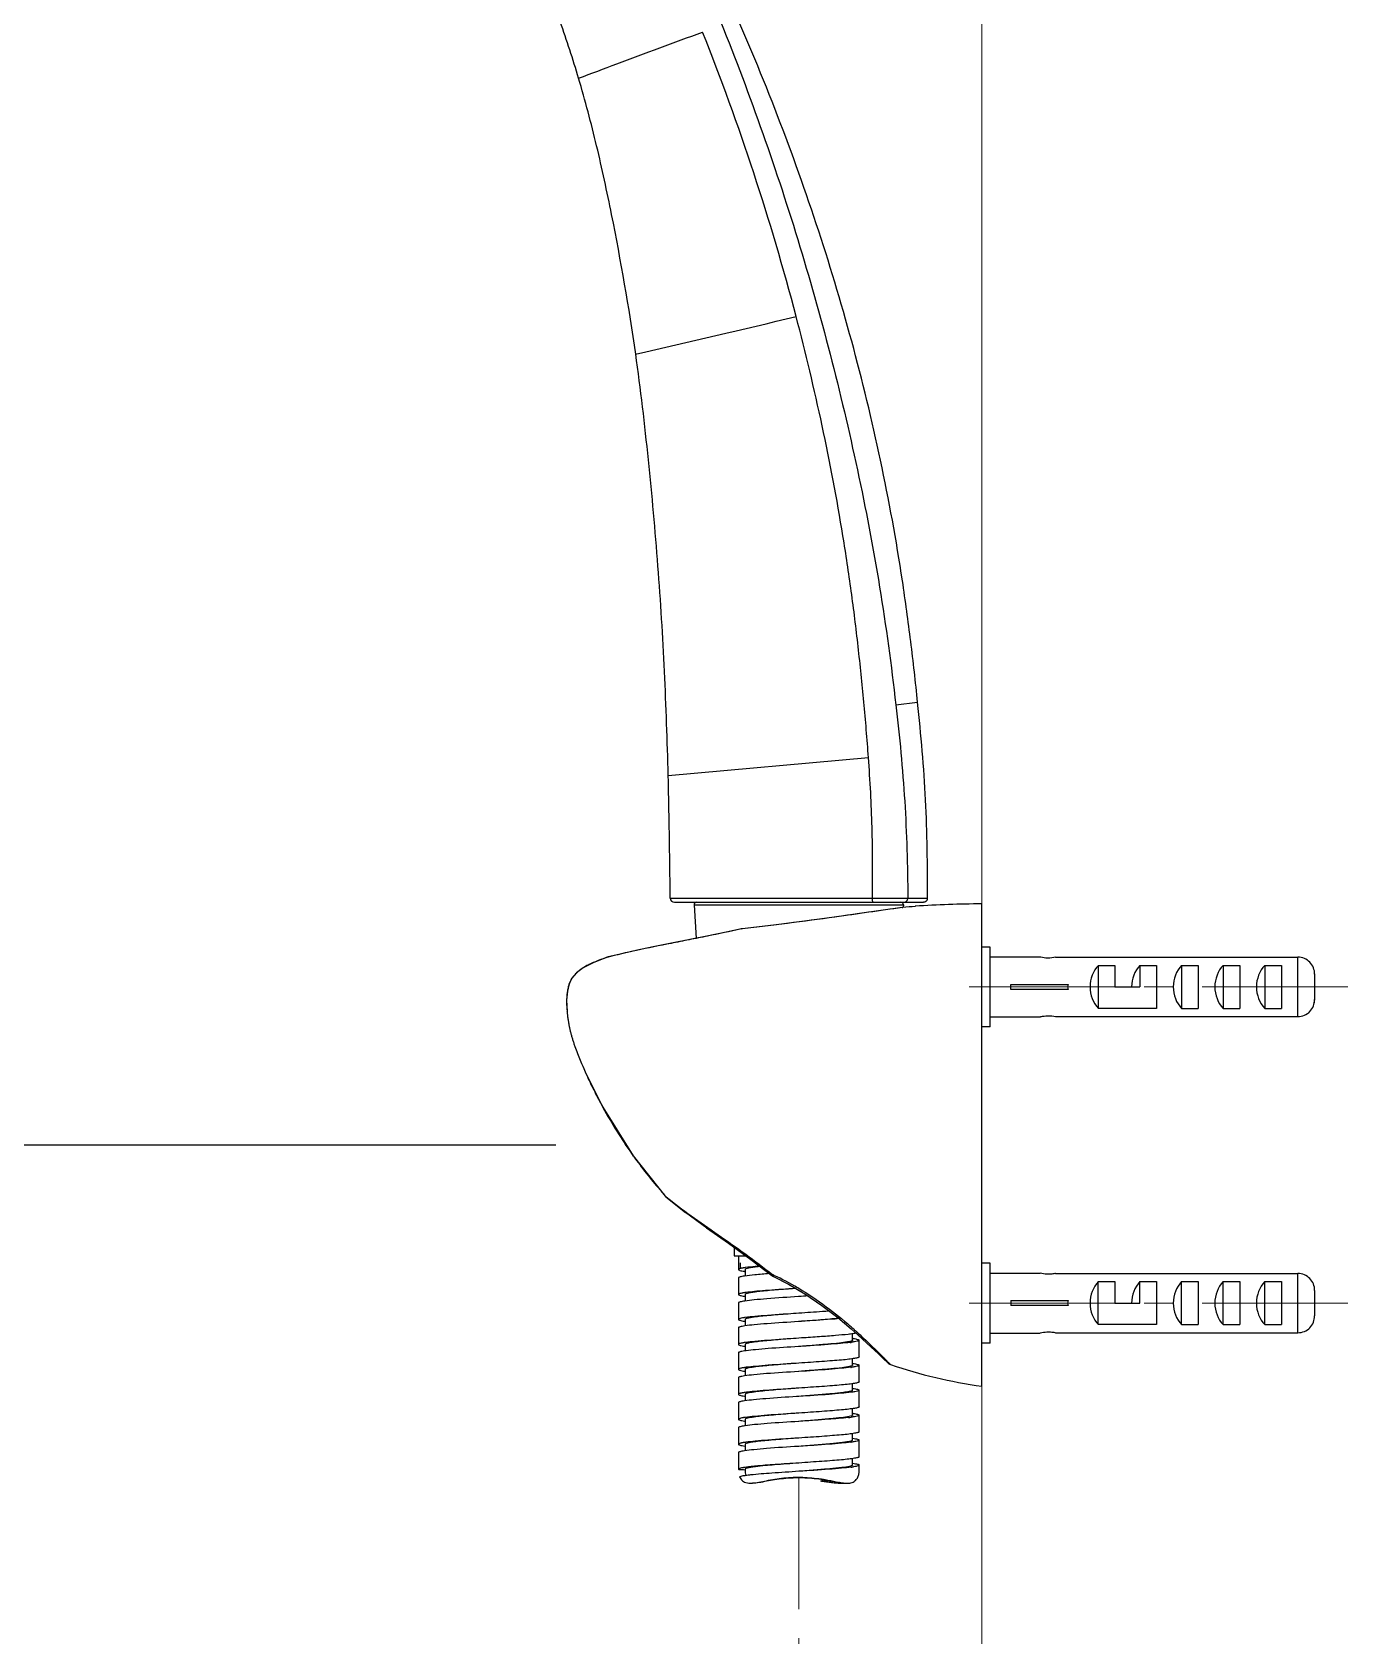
# Model space of a CAD drawing. Extents: x 0 to 1693, y 0 to 1240.
# Drawn here: x 1163.4 to 1321.5, y 401.7 to 594.5 of the extents above; entities that cross this region are included whole.
import ezdxf

# ---------------------------------------------------------------- set-up
doc = ezdxf.new("R2010")
doc.units = 0
doc.header["$LTSCALE"] = 14
doc.header["$MEASUREMENT"] = 0
doc.linetypes.add('CENTER', pattern=[2, 1.25, -0.25, 0.25, -0.25])
doc.layers.get('0').update_dxf_attribs({"linetype": 'CONTINUOUS'})
doc.layers.add('DEF_LAYER_ASSEM_MEMBER', color=7, linetype='CONTINUOUS')
doc.layers.add('MEMBER', color=7, linetype='CONTINUOUS')
doc.layers.add('치수선', color=7, linetype='CONTINUOUS', lineweight=20)

msp = doc.modelspace()

# ---------------------------------------------------------------- linework, layer by layer
at = {"color": 1, "linetype": 'CENTER', "lineweight": 5}
for p, q in [((1321.53, 479.74), (1273.53, 479.74)), ((1321.53, 441.74), (1273.53, 441.74)), ((1255.53, 264.95), (1255.53, 420.73))]:
    msp.add_line(p, q, dxfattribs=at)
at = {"color": 5, "ltscale": 0.5}
msp.add_line((1226.35, 460.74), (1005.46, 460.74), dxfattribs=at)
at = {"layer": 'DEF_LAYER_ASSEM_MEMBER', "color": 9, "linetype": 'Continuous'}
for p, q in [((1267.19, 513.65), (1269.82, 513.95)), ((1239.84, 505.14), (1263.91, 507.31)), ((1240.09, 490.42), (1264.39, 490.43)), ((1264.39, 490.43), (1268.65, 490.43)), ((1268.65, 490.43), (1271.02, 490.42)), ((1242.95, 489.6), (1268.11, 489.6)), ((1268.05, 489.3), (1267.98, 489.29)), ((1248.68, 486.72), (1248.63, 486.71)), ((1248.68, 486.72), (1248.63, 486.71)), ((1248.68, 486.72), (1248.73, 486.73)), ((1248.73, 486.72), (1248.68, 486.72)), ((1232.41, 483.27), (1232.48, 483.3)), ((1232.48, 483.29), (1232.41, 483.27)), ((1232.41, 483.27), (1232.41, 483.28)), ((1231.93, 465.36), (1232, 465.25)), ((1239.51, 454.61), (1239.48, 454.59)), ((1252.39, 445.17), (1252.47, 445.12)), ((1255.4, 443.59), (1255.45, 443.57)), ((1262.22, 438.52), (1262.23, 438.51)), ((1262.45, 438.32), (1262.49, 438.28)), ((1266.17, 434.74), (1266.27, 434.65)), ((1266.27, 434.65), (1266.56, 434.36))]:
    msp.add_line(p, q, dxfattribs=at)
at = {"layer": 'DEF_LAYER_ASSEM_MEMBER', "color": 7, "linetype": 'Continuous'}
for p, q in [((1240.59, 489.92), (1270.52, 489.92)), ((1277.53, 431.74), (1277.53, 489.74)), ((1242.95, 489.6), (1243.2, 485.58)), ((1267.96, 489.29), (1262.82, 488.56)), ((1267.96, 489.29), (1268.05, 489.3)), ((1268.11, 489.6), (1268.09, 489.3)), ((1269.53, 489.46), (1269.53, 489.39)), ((1235.97, 484.12), (1234.05, 483.68)), ((1238.05, 484.55), (1235.96, 484.11)), ((1240.23, 484.99), (1238.03, 484.55)), ((1242.46, 485.43), (1240.22, 484.99)), ((1232.41, 483.28), (1230.79, 482.65)), ((1234.06, 483.69), (1232.48, 483.3)), ((1232.48, 483.3), (1232.49, 483.3)), ((1227.62, 478.16), (1227.68, 476.77)), ((1227.68, 476.81), (1227.69, 476.7)), ((1227.77, 476.01), (1227.79, 475.9)), ((1227.79, 475.9), (1227.8, 475.77)), ((1227.79, 475.88), (1227.8, 475.79)), ((1227.8, 475.77), (1227.81, 475.74)), ((1228.69, 472.38), (1228.77, 472.17)), ((1228.77, 472.17), (1228.85, 471.97)), ((1228.85, 471.97), (1228.93, 471.76)), ((1228.93, 471.76), (1229.01, 471.55)), ((1229.01, 471.55), (1229.09, 471.34)), ((1229.09, 471.34), (1229.18, 471.14)), ((1229.18, 471.14), (1229.26, 470.93)), ((1229.26, 470.93), (1229.35, 470.73)), ((1229.35, 470.73), (1229.43, 470.53)), ((1229.43, 470.53), (1229.56, 470.23)), ((1229.56, 470.23), (1229.69, 469.93)), ((1229.69, 469.93), (1229.86, 469.54)), ((1229.86, 469.54), (1230.13, 468.94)), ((1230.36, 468.48), (1231.99, 465.26)), ((1231.99, 465.26), (1235.63, 459.42)), ((1239.57, 454.5), (1241.91, 452.64)), ((1239.57, 454.5), (1239.58, 454.5)), ((1241.9, 452.65), (1244.47, 450.79)), ((1244.46, 450.79), (1247.09, 448.93)), ((1247.78, 448.43), (1247.78, 447.42)), ((1247.78, 447.42), (1249.15, 447.42)), ((1248.28, 447.42), (1248.28, 445.77)), ((1248.48, 446.57), (1248.48, 445.97)), ((1249.08, 445.77), (1249.08, 444.99)), ((1248.28, 444.77), (1248.28, 442.77)), ((1252.3, 445.05), (1252.3, 445.05)), ((1252.49, 444.93), (1254.31, 444.01)), ((1248.28, 441.77), (1248.28, 439.77)), ((1249.08, 442.77), (1249.08, 442)), ((1255.53, 442.52), (1255.51, 442.52)), ((1255.55, 442.52), (1255.53, 442.52)), ((1249.08, 439.77), (1249.08, 439)), ((1255.53, 439.52), (1255.51, 439.52)), ((1255.55, 440.52), (1255.53, 440.52)), ((1255.87, 439.55), (1255.53, 439.52)), ((1260.24, 439.99), (1261.83, 438.64)), ((1248.28, 438.77), (1248.28, 436.77)), ((1249.05, 439), (1249.04, 438.99)), ((1261.98, 437.27), (1261.98, 438.05)), ((1248.28, 435.77), (1248.28, 433.77)), ((1249.05, 437), (1249.04, 436.99)), ((1249.04, 436.55), (1249.05, 436.55)), ((1249.05, 436.55), (1249.08, 436.55)), ((1249.08, 436.77), (1249.08, 436)), ((1255.53, 436.52), (1255.51, 436.52)), ((1255.87, 437.55), (1255.53, 437.52)), ((1255.55, 436.52), (1255.53, 436.52)), ((1262.78, 435.27), (1262.78, 437.27)), ((1264.25, 436.45), (1265.1, 435.64)), ((1249.08, 433.77), (1249.08, 432.99)), ((1255.55, 434.52), (1255.53, 434.52)), ((1261.98, 434.27), (1261.98, 435.05)), ((1262.78, 432.27), (1262.78, 434.27)), ((1265.1, 435.64), (1265.71, 435.05)), ((1265.71, 435.05), (1266.18, 434.59)), ((1248.28, 432.77), (1248.28, 430.77)), ((1255.53, 433.52), (1255.51, 433.52)), ((1255.55, 433.52), (1255.53, 433.52)), ((1261.98, 431.27), (1261.98, 432.05)), ((1249.08, 430.77), (1249.08, 429.99)), ((1255.53, 430.52), (1255.27, 430.51)), ((1255.55, 431.52), (1255.53, 431.52)), ((1255.55, 430.52), (1255.53, 430.52)), ((1261.99, 431.5), (1262.01, 431.5)), ((1262.01, 431.5), (1262.03, 431.49)), ((1262.78, 429.27), (1262.78, 431.27)), ((1248.28, 429.77), (1248.28, 427.77)), ((1255.55, 428.52), (1255.53, 428.52)), ((1261.98, 428.27), (1261.98, 429.05)), ((1262.78, 426.27), (1262.78, 428.27)), ((1248.28, 426.77), (1248.28, 424.77)), ((1249.08, 427.77), (1249.08, 427)), ((1255.53, 427.52), (1255.51, 427.52)), ((1255.9, 427.55), (1255.53, 427.52)), ((1261.98, 425.27), (1261.98, 426.05)), ((1249.08, 424.77), (1249.08, 423.99)), ((1255.53, 424.52), (1255.51, 424.52)), ((1255.55, 425.52), (1255.53, 425.52)), ((1255.55, 424.52), (1255.53, 424.52)), ((1262.78, 423.27), (1262.78, 425.27)), ((1248.28, 423.77), (1248.28, 421.77)), ((1255.55, 422.52), (1255.53, 422.52)), ((1261.97, 422.5), (1262, 422.5)), ((1261.98, 422.27), (1261.98, 423.05)), ((1262.78, 421.46), (1262.78, 422.27)), ((1248.28, 421.77), (1248.31, 421.73)), ((1249.08, 421.77), (1249.08, 421.46)), ((1260.25, 420.1), (1260.46, 420.11)), ((1260.32, 420.11), (1260.25, 420.1)), ((1260.32, 420.09), (1261.35, 420.09)), ((1260.46, 420.11), (1260.67, 420.11))]:
    msp.add_line(p, q, dxfattribs=at)
for points in [[(1262.82, 488.56), (1260.94, 488.29), (1258.92, 488.01), (1256.81, 487.72), (1254.67, 487.44), (1252.55, 487.18), (1250.51, 486.93), (1248.73, 486.73)], [(1248.63, 486.71), (1246.79, 486.32), (1244.67, 485.87), (1242.45, 485.43)], [(1232.41, 483.28), (1230.8, 482.65), (1229.63, 482.04), (1228.82, 481.42), (1228.26, 480.78), (1227.93, 480.1), (1227.72, 479.24), (1227.62, 478.16)], [(1227.69, 476.7), (1227.7, 476.58), (1227.71, 476.49), (1227.72, 476.42)], [(1227.72, 476.42), (1227.73, 476.34), (1227.74, 476.24), (1227.75, 476.14), (1227.77, 476.01)], [(1227.8, 475.79), (1227.81, 475.72), (1227.82, 475.65), (1227.84, 475.57), (1227.85, 475.49), (1227.86, 475.41), (1227.88, 475.32), (1227.89, 475.24), (1227.91, 475.15), (1227.93, 475.06), (1227.95, 474.97), (1227.96, 474.88), (1227.98, 474.79), (1228.01, 474.69), (1228.03, 474.6), (1228.05, 474.5), (1228.07, 474.41), (1228.1, 474.31), (1228.12, 474.22), (1228.15, 474.12), (1228.17, 474.02), (1228.2, 473.92), (1228.23, 473.82), (1228.26, 473.72), (1228.29, 473.62), (1228.32, 473.52), (1228.35, 473.42), (1228.38, 473.31), (1228.41, 473.21), (1228.45, 473.11), (1228.48, 473.01), (1228.51, 472.9), (1228.55, 472.8), (1228.58, 472.7), (1228.62, 472.59), (1228.69, 472.38)], [(1230.13, 468.95), (1231.97, 465.29), (1235.62, 459.43), (1239.49, 454.58)], [(1247.09, 448.93), (1249.75, 447), (1252.3, 445.05)], [(1254.31, 444.01), (1256.27, 442.86), (1258.32, 441.47), (1260.24, 439.99)], [(1261.83, 438.64), (1263.16, 437.46), (1264.25, 436.45)], [(1262.41, 438.13), (1263.16, 437.46), (1264.25, 436.45)]]:
    msp.add_lwpolyline(points, dxfattribs=at)
at = {"layer": 'DEF_LAYER_ASSEM_MEMBER', "color": 9, "linetype": 'Continuous'}
for centre, radius, start, end in [((717.42, 2821.85), 2324.6, 282.88834, 283.3766), ((1239.47, 478.04), 11.86, 185.9265, 186.1389), ((1285.67, 494.85), 61.3, 208.8775, 215.0035), ((1281.32, 491.85), 56.01, 215.0425, 215.7055), ((1277.39, 489.03), 51.19, 221.4721, 222.2674), ((1239.81, 454.69), 0.307, 195.7528, 197.0773), ((1257.3, 475.39), 27.36, 229.444, 229.6858), ((1236.75, 411.06), 37.51, 65.0707, 65.2265), ((1237.43, 412.5), 35.91, 59.9769, 65.0939), ((1238.53, 414.48), 33.65, 59.6531, 59.8206), ((1220.23, 391.6), 62.97, 48.5286, 48.7846), ((1219.22, 390.45), 64.5, 48.397, 48.5291), ((1218.24, 389.35), 65.97, 48.1889, 48.3967), ((1217.09, 388.07), 67.69, 48.0501, 48.1735), ((1216.25, 387.13), 68.95, 47.9299, 48.0501), ((1214.97, 385.71), 70.86, 47.699, 47.8842), ((1156.76, 325.98), 154.27, 44.8315, 45.0608)]:
    msp.add_arc(centre, radius, start, end, dxfattribs=at)
at = {"layer": 'DEF_LAYER_ASSEM_MEMBER', "color": 7, "linetype": 'Continuous'}
for centre, radius, start, end in [((1240.59, 490.42), 0.5, 180.7172, 269.999), ((1243.25, 489.62), 0.3, 89.9999, 183.5), ((1267.81, 489.62), 0.3, 356.5, 90.0001), ((1280.53, 291.78), 197.98, 90.8684, 93.1852), ((1270.52, 490.42), 0.5, 304.2671, 0.2061), ((1280.31, 294.59), 195.1, 93.1676, 93.6036), ((1248.84, 485.73), 1, 99.2897, 102.2867), ((1248.84, 485.74), 0.998, 96.3232, 99.2898), ((1232.73, 482.33), 0.999, 104.4054, 109.1084), ((1240.23, 455.25), 0.998, 221.6887, 222.1548), ((1240.23, 455.26), 1, 222.1589, 229.0488), ((1250.18, 438.12), 7.96, 99.0626, 99.6666), ((1250.48, 436.27), 9.83, 98.4568, 99.0618), ((1250.59, 456.01), 10.57, 261.2832, 261.5993), ((1250.72, 434.62), 11.49, 98.2124, 98.4657), ((1250.72, 456.92), 11.49, 261.5966, 261.7138), ((1250.87, 433.63), 12.5, 98.0397, 98.2134), ((1252.92, 445.83), 0.999, 231.7841, 238.0189), ((1252.92, 445.84), 1.01, 238.0125, 244.7109), ((1250.15, 435.3), 7.78, 99.2328, 99.6405), ((1250.4, 433.74), 9.35, 98.5827, 99.2251), ((1250.72, 431.63), 11.49, 98.1202, 98.588), ((1250.63, 453.31), 10.87, 261.4187, 261.5835), ((1251.44, 426.47), 16.7, 97.0092, 98.0601), ((1250.19, 432.08), 7.99, 99.2597, 99.4219), ((1250.27, 431.6), 8.49, 99.0732, 99.2594), ((1250.47, 430.3), 9.8, 98.4665, 99.0633), ((1250.66, 450.51), 11.07, 261.4414, 261.6679), ((1250.75, 428.43), 11.69, 98.1338, 98.4736), ((1250.2, 429), 8.08, 99.0003, 99.6382), ((1250.5, 427.1), 10, 98.4134, 99.0013), ((1250.88, 423.56), 12.57, 97.6838, 98.5363), ((1250.81, 425.01), 12.12, 98.0629, 98.3475), ((1259.5, 454.6), 17.73, 277.1258, 277.4934), ((1260.43, 426.7), 10.91, 81.4347, 81.5892), ((1249.3, 430.8), 3.2, 101.603, 103.4608), ((1250.15, 426.33), 7.75, 99.1884, 99.7112), ((1250.42, 424.62), 9.47, 98.5481, 99.184), ((1250.78, 422.24), 11.88, 97.9684, 98.5493), ((1251.08, 420.09), 14.05, 97.7052, 97.9767), ((1259.76, 449.56), 15.68, 277.4633, 277.7055), ((1260.38, 423.4), 11.21, 81.5231, 81.6526), ((1266.88, 435.3), 1, 225.5674, 251.2045), ((1285.89, 491.17), 60.01, 251.2068, 261.9961), ((1250.68, 444.64), 11.21, 261.5231, 261.6526), ((1249.5, 426.88), 4.13, 101.3796, 101.7057), ((1250.14, 423.34), 7.74, 99.2399, 99.6662), ((1250.4, 421.76), 9.33, 98.5877, 99.2325), ((1250.73, 419.61), 11.5, 98.1059, 98.5925), ((1250.64, 441.35), 10.91, 261.4347, 261.5892), ((1251.38, 414.92), 16.24, 97.115, 98.0605), ((1250.08, 420.72), 7.35, 99.4484, 99.738), ((1250.21, 419.94), 8.14, 99.1344, 99.4479), ((1250.44, 418.48), 9.62, 98.5124, 99.1257), ((1250.73, 416.55), 11.57, 98.1481, 98.5193), ((1259.3, 447.08), 19.22, 276.5826, 277.5445), ((1260.43, 417.74), 10.87, 81.4053, 81.5978), ((1250.65, 438.41), 10.98, 261.4233, 261.6355), ((1250.72, 415.62), 11.5, 98.2108, 98.4661), ((1250.16, 417.26), 7.82, 99.1459, 99.698), ((1250.44, 415.5), 9.59, 98.5164, 99.1426), ((1250.81, 413), 12.12, 97.8905, 98.5155), ((1250.69, 435.7), 11.27, 261.5381, 261.6653), ((1259.71, 440.96), 16.07, 277.4505, 277.6047), ((1260.4, 414.5), 11.11, 81.4935, 81.6301), ((1260.37, 411.32), 11.3, 81.4878, 81.7339), ((1249.94, 415.54), 6.51, 99.5319, 100.4081), ((1250.18, 414.13), 7.94, 99.1946, 99.5487), ((1250.42, 412.63), 9.46, 98.5565, 99.1862), ((1250.72, 410.63), 11.48, 98.1495, 98.5629), ((1251.62, 403.05), 18.13, 96.8959, 97.7927), ((1252.62, 394.72), 26.52, 96.2286, 96.8807), ((1253, 400.78), 21.47, 97.1136, 97.4), ((1264.61, 314.63), 105.89, 93.3157, 93.492), ((1251.36, 366.47), 54.28, 82.2321, 82.799), ((1254.75, 396.85), 23.93, 80.9432, 81.6989), ((1248.58, 544.19), 124.24, 274.5713, 274.8332), ((1254.36, 394.41), 26.4, 80.4345, 80.9459), ((1253.41, 388.79), 32.1, 79.9517, 80.4255), ((1265.57, 447.83), 28.12, 258.664, 259.3162), ((1260, 435.84), 13.94, 277.5492, 278.1832), ((1260.49, 432.44), 10.5, 278.1774, 278.9691), ((1262.12, 431.67), 11.65, 260.907, 261.2485), ((1256.31, 458.93), 39.03, 275.9054, 276.2552), ((1261.35, 422.58), 2.49, 269.9953, 271.5865)]:
    msp.add_arc(centre, radius, start, end, dxfattribs=at)
for points, start_tangent, end_tangent in [([(1269.82, 513.95), (1268.99, 521.27), (1267.99, 528.56), (1265.35, 543.05), (1261.89, 557.36), (1257.64, 571.46), (1252.65, 585.31), (1246.94, 598.88), (1240.54, 612.14), (1233.43, 625.04)], (-0.100168, 0.99497), (-0.508324, 0.861166)), ([(1229.07, 588.96), (1226.86, 595.73), (1224.24, 602.34), (1222.71, 605.54), (1220.99, 608.65), (1219, 611.58), (1216.55, 614.14)], (-0.285224, 0.958461), (-0.769702, 0.638404)), ([(1235.93, 555.81), (1233.04, 572.57), (1231.24, 580.83), (1229.07, 588.96)], (-0.141331, 0.989962), (-0.285224, 0.958461)), ([(1239.84, 505.14), (1239.39, 517.65), (1239.05, 523.97), (1238.61, 530.33), (1238.08, 536.71), (1237.46, 543.09), (1235.93, 555.81)], (-0.025713, 0.999669), (-0.141331, 0.989962)), ([(1271.02, 490.42), (1270.97, 496.32), (1270.78, 502.21), (1269.82, 513.95)], (-0.003477, 0.999994), (-0.100168, 0.99497)), ([(1240.09, 490.42), (1240.04, 494.09), (1239.84, 505.14)], (-0.012417, 0.999923), (-0.025713, 0.999669)), ([(1270.8, 490.01), (1270.52, 489.92)], (-0.826364, -0.563136), (-1, 0.000005)), ([(1248.5, 445.89), (1248.34, 445.83), (1248.28, 445.77)], (-0.964916, -0.26256), (0.000818, -1)), ([(1248.28, 445.77), (1248.33, 445.72), (1248.46, 445.67), (1248.68, 445.61), (1248.99, 445.56)], (0.000818, -1), (0.988441, -0.151605)), ([(1248.65, 445.93), (1248.61, 445.92), (1248.5, 445.89)], (-0.978827, -0.204687), (-0.964916, -0.26256)), ([(1248.85, 445.96), (1248.79, 445.95), (1248.65, 445.93)], (-0.985772, -0.16809), (-0.978827, -0.204687)), ([(1250.85, 446.13), (1250.1, 446.04), (1249.54, 445.95), (1249.2, 445.86), (1249.11, 445.82), (1249.08, 445.77)], (-0.994249, -0.107095), (-0.001477, -0.999999)), ([(1250.79, 446.18), (1250.3, 446.14), (1249.12, 446)], (-0.996229, -0.086768), (-0.990169, -0.139877)), ([(1249.01, 444.99), (1248.69, 444.93), (1248.47, 444.88), (1248.33, 444.83), (1248.28, 444.77)], (-0.988791, -0.149307), (0.00111, -0.999999)), ([(1251.98, 445.28), (1250.25, 445.13), (1249.01, 444.99)], (-0.997157, -0.075347), (-0.988791, -0.149307)), ([(1255.18, 443.5), (1253.98, 443.41), (1252.82, 443.32), (1251.77, 443.23), (1250.85, 443.14), (1250.1, 443.04), (1249.54, 442.95), (1249.2, 442.86), (1249.11, 442.82), (1249.08, 442.77)], (-0.997263, -0.073932), (0.001477, -0.999999)), ([(1255.18, 443.5), (1251.88, 443.27), (1250.5, 443.16), (1249.4, 443.04)], (-0.997833, -0.065793), (-0.992484, -0.122371)), ([(1248.32, 442.82), (1248.31, 442.81), (1248.28, 442.77)], (-0.846072, -0.533068), (0.000335, -1)), ([(1248.28, 442.77), (1248.33, 442.72), (1248.47, 442.67), (1248.69, 442.61), (1249.01, 442.56)], (0.000335, -1), (0.988803, -0.149227)), ([(1249.03, 441.99), (1248.71, 441.94), (1248.47, 441.88), (1248.33, 441.83), (1248.28, 441.77)], (-0.989074, -0.14742), (-0.001522, -0.999999)), ([(1248.69, 442.93), (1248.46, 442.88), (1248.32, 442.82)], (-0.980601, -0.196017), (-0.846072, -0.533068)), ([(1248.85, 442.96), (1248.81, 442.96), (1248.69, 442.93)], (-0.985864, -0.167545), (-0.980601, -0.196017)), ([(1255.51, 442.52), (1251.69, 442.26), (1250.16, 442.12), (1249.03, 441.99)], (-0.997838, -0.065715), (-0.989074, -0.14742)), ([(1256.65, 442.61), (1255.55, 442.52)], (-0.997187, -0.074951), (-0.997271, -0.073824)), ([(1256.66, 442.6), (1255.55, 442.52)], (-0.997785, -0.066525), (-0.997838, -0.065715)), ([(1248.47, 439.88), (1248.33, 439.83), (1248.28, 439.77)], (-0.96068, -0.277658), (-0.001522, -0.999999)), ([(1248.28, 439.77), (1248.33, 439.72), (1248.47, 439.67), (1248.7, 439.61), (1249.01, 439.56)], (-0.001522, -0.999999), (0.98886, -0.148848)), ([(1248.88, 439.97), (1248.76, 439.95), (1248.47, 439.88)], (-0.986508, -0.163715), (-0.96068, -0.277658)), ([(1255.51, 439.52), (1251.72, 439.26), (1250.18, 439.13), (1249.05, 439)], (-0.997838, -0.065716), (-0.989399, -0.145224)), ([(1255.53, 440.52), (1254.27, 440.43), (1253.06, 440.34), (1251.95, 440.24), (1250.97, 440.15), (1250.17, 440.05), (1249.57, 439.96), (1249.21, 439.87), (1249.11, 439.82), (1249.08, 439.77)], (-0.997271, -0.073824), (-0.000744, -1)), ([(1255.53, 440.52), (1251.77, 440.26), (1250.24, 440.13), (1249.1, 440)], (-0.997838, -0.065715), (-0.989931, -0.14155)), ([(1259.23, 440.78), (1258.37, 440.72), (1255.55, 440.52)], (-0.99708, -0.076365), (-0.997838, -0.065715)), ([(1260.33, 439.92), (1258.17, 439.72), (1255.55, 439.52)], (-0.99393, -0.110011), (-0.997271, -0.073824)), ([(1260.38, 439.87), (1259.39, 439.79), (1255.87, 439.55)], (-0.996105, -0.088176), (-0.997834, -0.065786)), ([(1249.04, 438.99), (1248.71, 438.94), (1248.47, 438.88), (1248.33, 438.83), (1248.28, 438.77)], (-0.989211, -0.146495), (0, -1)), ([(1262.45, 438.13), (1262.04, 438.05), (1261.47, 437.98), (1259.95, 437.84), (1258.03, 437.69), (1255.87, 437.55)], (-0.976835, -0.213994), (-0.997834, -0.065786)), ([(1248.49, 436.89), (1248.34, 436.83), (1248.28, 436.77)], (-0.963895, -0.266282), (0, -1)), ([(1248.28, 436.77), (1248.33, 436.72), (1248.47, 436.66), (1248.71, 436.61), (1249.04, 436.55)], (0, -1), (0.989211, -0.146495)), ([(1249.01, 435.99), (1248.7, 435.94), (1248.47, 435.88), (1248.33, 435.83), (1248.28, 435.77)], (-0.98886, -0.148848), (0.001517, -0.999999)), ([(1248.85, 436.96), (1248.74, 436.94), (1248.49, 436.89)], (-0.985851, -0.167623), (-0.963895, -0.266282)), ([(1255.53, 437.52), (1254.27, 437.43), (1253.06, 437.34), (1251.95, 437.24), (1250.97, 437.15), (1250.17, 437.05), (1249.57, 436.96), (1249.21, 436.87), (1249.11, 436.82), (1249.08, 436.77)], (-0.997271, -0.073823), (0, -1)), ([(1255.53, 437.52), (1251.78, 437.26), (1250.25, 437.13), (1249.11, 437)], (-0.997838, -0.065715), (-0.990108, -0.140307)), ([(1255.51, 436.52), (1251.85, 436.27), (1250.34, 436.14), (1249.2, 436.02)], (-0.997838, -0.065715), (-0.990965, -0.13412)), ([(1261.4, 437.07), (1260.41, 436.93), (1259.03, 436.8), (1257.37, 436.66), (1255.55, 436.52)], (-0.984491, -0.175436), (-0.997271, -0.073825)), ([(1261.7, 437.01), (1260.54, 436.89), (1259.07, 436.77), (1255.55, 436.52)], (-0.992265, -0.124135), (-0.997838, -0.065715)), ([(1261.98, 437.27), (1261.95, 437.22), (1261.84, 437.17), (1261.65, 437.12), (1261.4, 437.07)], (-0.001477, -0.999999), (-0.984491, -0.175436)), ([(1262.78, 437.27), (1262.72, 437.21), (1262.54, 437.15), (1262.23, 437.09), (1261.81, 437.02)], (0.00076, -1), (-0.991448, -0.130499)), ([(1262.05, 437.49), (1262.37, 437.44), (1262.6, 437.38), (1262.74, 437.33), (1262.78, 437.27)], (0.988845, -0.14895), (0.00076, -1)), ([(1248.56, 433.91), (1248.35, 433.84), (1248.28, 433.77)], (-0.972243, -0.233975), (0.001517, -0.999999)), ([(1248.28, 433.77), (1248.33, 433.72), (1248.47, 433.66), (1248.71, 433.61), (1249.03, 433.55)], (0.001517, -0.999999), (0.989074, -0.147421)), ([(1248.84, 433.96), (1248.79, 433.95), (1248.66, 433.93)], (-0.985648, -0.168812), (-0.979318, -0.202329)), ([(1255.53, 434.52), (1254.27, 434.43), (1253.06, 434.34), (1251.95, 434.24), (1250.97, 434.15), (1250.17, 434.05), (1249.57, 433.96), (1249.21, 433.87), (1249.11, 433.82), (1249.08, 433.77)], (-0.997271, -0.073824), (0.00074, -1)), ([(1255.53, 434.52), (1251.86, 434.27), (1250.35, 434.14), (1249.2, 434.02)], (-0.997838, -0.065715), (-0.990965, -0.13412)), ([(1262.78, 435.27), (1262.75, 435.23), (1262.64, 435.18), (1262.47, 435.13), (1262.23, 435.09), (1261.56, 434.99), (1260.67, 434.9), (1259.57, 434.81), (1258.32, 434.71), (1256.96, 434.62), (1255.55, 434.52)], (0.00076, -1), (-0.997838, -0.065715)), ([(1261.8, 434.02), (1260.65, 433.9), (1259.16, 433.77), (1255.55, 433.52)], (-0.991523, -0.129928), (-0.997838, -0.065715)), ([(1261.63, 434.11), (1260.74, 433.97), (1259.4, 433.83), (1257.71, 433.69), (1255.84, 433.55)], (-0.97533, -0.220751), (-0.997265, -0.073908)), ([(1261.98, 434.27), (1261.96, 434.23), (1261.89, 434.19), (1261.63, 434.11)], (0.00074, -1), (-0.97533, -0.220751)), ([(1262.78, 434.27), (1262.72, 434.21), (1262.55, 434.15), (1262.26, 434.09), (1261.87, 434.03)], (0.001517, -0.999999), (-0.990965, -0.13412)), ([(1262.04, 434.49), (1262.36, 434.44), (1262.59, 434.38), (1262.74, 434.33), (1262.78, 434.27)], (0.989074, -0.147421), (0.001517, -0.999999)), ([(1249.01, 432.99), (1248.69, 432.93), (1248.47, 432.88), (1248.33, 432.83), (1248.28, 432.77)], (-0.988756, -0.149537), (0.00076, -1)), ([(1255.51, 433.52), (1251.67, 433.26), (1250.13, 433.12), (1249.01, 432.99)], (-0.997838, -0.065715), (-0.988756, -0.149537)), ([(1262.78, 432.27), (1262.75, 432.23), (1262.64, 432.18), (1262.47, 432.13), (1262.23, 432.09), (1261.56, 431.99), (1260.67, 431.9), (1259.57, 431.81), (1258.32, 431.71), (1256.96, 431.62), (1255.55, 431.52)], (0.001517, -0.999999), (-0.997838, -0.065715)), ([(1248.47, 430.88), (1248.33, 430.83), (1248.28, 430.77)], (-0.959241, -0.282588), (0.00076, -1)), ([(1248.28, 430.77), (1248.33, 430.72), (1248.47, 430.67), (1248.7, 430.61), (1249.01, 430.56)], (0.00076, -1), (0.988845, -0.14895)), ([(1249.02, 429.99), (1248.7, 429.94), (1248.47, 429.88), (1248.33, 429.83), (1248.28, 429.77)], (-0.988923, -0.148431), (-0.001253, -0.999999)), ([(1248.66, 430.93), (1248.6, 430.92), (1248.47, 430.88)], (-0.979194, -0.202926), (-0.959241, -0.282588)), ([(1248.85, 430.96), (1248.8, 430.96), (1248.68, 430.93)], (-0.985788, -0.167996), (-0.980333, -0.19735)), ([(1255.27, 430.51), (1251.58, 430.25), (1250.1, 430.12), (1249.02, 429.99)], (-0.997836, -0.065758), (-0.988923, -0.148431)), ([(1255.53, 431.52), (1254.27, 431.43), (1253.06, 431.34), (1251.95, 431.24), (1250.97, 431.15), (1250.17, 431.05), (1249.57, 430.96), (1249.21, 430.87), (1249.11, 430.82), (1249.08, 430.77)], (-0.997271, -0.073824), (-0.001477, -0.999999)), ([(1255.53, 431.52), (1252, 431.28), (1250.53, 431.16), (1249.37, 431.04)], (-0.997838, -0.065715), (-0.992265, -0.124135)), ([(1261.78, 431.15), (1261.43, 431.07), (1260.92, 431), (1259.49, 430.84), (1257.63, 430.68), (1255.55, 430.52)], (-0.958966, -0.28352), (-0.997271, -0.073824)), ([(1261.82, 431.02), (1260.67, 430.9), (1259.17, 430.77), (1255.55, 430.52)], (-0.99136, -0.131169), (-0.997838, -0.065716)), ([(1261.98, 431.27), (1261.93, 431.21), (1261.78, 431.15)], (0, -1), (-0.958966, -0.28352)), ([(1262.57, 431.16), (1262.26, 431.09), (1261.82, 431.02)], (-0.963758, -0.26678), (-0.99136, -0.131169)), ([(1262.03, 431.49), (1262.35, 431.44), (1262.59, 431.38), (1262.73, 431.33), (1262.78, 431.27)], (0.989215, -0.146472), (0, -1)), ([(1262.78, 431.27), (1262.73, 431.22), (1262.57, 431.16)], (0, -1), (-0.963758, -0.26678)), ([(1248.84, 427.96), (1248.56, 427.91), (1248.38, 427.85)], (-0.985585, -0.169184), (-0.927991, -0.372603)), ([(1255.53, 428.52), (1254.27, 428.43), (1253.06, 428.34), (1251.95, 428.24), (1250.97, 428.15), (1250.17, 428.05), (1249.57, 427.96), (1249.21, 427.87), (1249.11, 427.82), (1249.08, 427.77)], (-0.997271, -0.073823), (0.001204, -0.999999)), ([(1255.53, 428.52), (1251.76, 428.26), (1250.23, 428.13), (1249.09, 428)], (-0.997838, -0.065716), (-0.989894, -0.14181)), ([(1262.78, 429.27), (1262.75, 429.23), (1262.64, 429.18), (1262.47, 429.13), (1262.23, 429.09), (1261.56, 428.99), (1260.67, 428.9), (1259.57, 428.81), (1258.32, 428.71), (1256.96, 428.62), (1255.55, 428.52)], (0, -1), (-0.997838, -0.065716)), ([(1261.6, 428.11), (1260.7, 427.97), (1259.34, 427.83), (1257.66, 427.68), (1255.79, 427.54)], (-0.977067, -0.21293), (-0.997267, -0.073885)), ([(1261.51, 427.99), (1259.07, 427.77), (1255.9, 427.55)], (-0.993308, -0.115492), (-0.997833, -0.0658)), ([(1261.98, 428.27), (1261.96, 428.23), (1261.89, 428.19), (1261.6, 428.11)], (0.000274, -1), (-0.977067, -0.21293)), ([(1262.78, 428.27), (1262.72, 428.21), (1262.54, 428.15), (1262.24, 428.09), (1261.83, 428.03)], (-0.000901, -1), (-0.991301, -0.131615)), ([(1262.06, 428.49), (1262.37, 428.43), (1262.6, 428.38), (1262.74, 428.33), (1262.78, 428.27)], (0.988767, -0.149464), (-0.000901, -1)), ([(1248.38, 427.85), (1248.31, 427.81), (1248.28, 427.77)], (-0.927991, -0.372603), (-0.001365, -0.999999)), ([(1248.28, 427.77), (1248.33, 427.72), (1248.47, 427.67), (1248.7, 427.61), (1249.01, 427.56)], (-0.001365, -0.999999), (0.988813, -0.149157)), ([(1249.03, 426.99), (1248.71, 426.94), (1248.47, 426.88), (1248.33, 426.83), (1248.28, 426.77)], (-0.989098, -0.147261), (0.000813, -1)), ([(1255.51, 427.52), (1251.74, 427.26), (1250.22, 427.13), (1249.08, 427)], (-0.997838, -0.065715), (-0.989744, -0.142851)), ([(1262.78, 426.27), (1262.75, 426.23), (1262.64, 426.18), (1262.47, 426.13), (1262.23, 426.09), (1261.56, 425.99), (1260.67, 425.9), (1259.57, 425.81), (1258.32, 425.71), (1256.96, 425.62), (1255.55, 425.52)], (-0.000463, -1), (-0.997838, -0.065715)), ([(1248.54, 424.9), (1248.35, 424.84), (1248.28, 424.77)], (-0.969878, -0.243593), (0.001402, -0.999999)), ([(1248.28, 424.77), (1248.33, 424.72), (1248.47, 424.66), (1248.71, 424.61), (1249.03, 424.55)], (0.001402, -0.999999), (0.989113, -0.14716)), ([(1248.66, 424.93), (1248.62, 424.92), (1248.54, 424.9)], (-0.979125, -0.203259), (-0.969878, -0.243593)), ([(1248.84, 424.96), (1248.79, 424.95), (1248.66, 424.93)], (-0.985684, -0.168601), (-0.979125, -0.203259)), ([(1255.51, 424.52), (1251.67, 424.26), (1250.13, 424.12), (1249.01, 423.99)], (-0.997838, -0.065715), (-0.988766, -0.14947)), ([(1255.53, 425.52), (1254.27, 425.43), (1253.06, 425.34), (1251.95, 425.24), (1250.97, 425.15), (1250.17, 425.05), (1249.57, 424.96), (1249.21, 424.87), (1249.11, 424.82), (1249.08, 424.77)], (-0.997271, -0.073824), (-0.000728, -1)), ([(1255.53, 425.52), (1251.82, 425.27), (1250.29, 425.14), (1249.15, 425.01)], (-0.997838, -0.065715), (-0.990502, -0.1375)), ([(1261.78, 425.15), (1261.44, 425.08), (1260.93, 425), (1260.28, 424.92), (1259.5, 424.84), (1257.64, 424.68), (1255.55, 424.52)], (-0.957769, -0.28754), (-0.997271, -0.073824)), ([(1261.8, 425.02), (1260.65, 424.9), (1259.15, 424.77), (1255.55, 424.52)], (-0.991555, -0.129684), (-0.997838, -0.065715)), ([(1261.98, 425.27), (1261.93, 425.21), (1261.78, 425.15)], (-0.000869, -1), (-0.957769, -0.28754)), ([(1262.78, 425.27), (1262.72, 425.21), (1262.54, 425.15), (1262.25, 425.09), (1261.84, 425.03)], (0.001459, -0.999999), (-0.991203, -0.132354)), ([(1262.04, 425.49), (1262.36, 425.44), (1262.6, 425.38), (1262.74, 425.33), (1262.78, 425.27)], (0.988998, -0.147931), (0.001459, -0.999999)), ([(1249.01, 423.99), (1248.69, 423.93), (1248.47, 423.88), (1248.33, 423.83), (1248.28, 423.77)], (-0.988766, -0.14947), (0.000453, -1)), ([(1255.53, 422.52), (1252.7, 422.33), (1250.32, 422.14)], (-0.997838, -0.065715), (-0.99554, -0.094345)), ([(1255.53, 422.52), (1252.62, 422.3), (1250.34, 422.08)], (-0.997271, -0.073825), (-0.992295, -0.123895)), ([(1262.78, 423.27), (1262.75, 423.23), (1262.64, 423.18), (1262.47, 423.13), (1262.23, 423.09), (1261.56, 422.99), (1260.67, 422.9), (1259.57, 422.81), (1258.32, 422.71), (1256.96, 422.62), (1255.55, 422.52)], (0.001243, -0.999999), (-0.997838, -0.065715)), ([(1261.95, 422.22), (1261.83, 422.17), (1261.64, 422.12)], (-0.808416, -0.588611), (-0.974802, -0.223072)), ([(1261.98, 422.27), (1261.98, 422.26), (1261.95, 422.22)], (0.000787, -1), (-0.808416, -0.588611)), ([(1262.04, 422.49), (1262.36, 422.44), (1262.6, 422.38), (1262.74, 422.33), (1262.78, 422.27)], (0.98898, -0.148052), (-0.001291, -0.999999)), ([(1262.78, 422.27), (1262.74, 422.22), (1262.62, 422.17), (1262.41, 422.12), (1262.12, 422.07)], (-0.001291, -0.999999), (-0.987718, -0.156244)), ([(1248.35, 421.84), (1248.32, 421.82), (1248.28, 421.77)], (-0.900431, -0.434998), (-0.001874, -0.999998)), ([(1248.31, 421.73), (1249.08, 421.72)], (0.999987, -0.005172), (0.99998, -0.006253)), ([(1248.76, 421.95), (1248.51, 421.89), (1248.35, 421.84)], (-0.983482, -0.181008), (-0.900431, -0.434998)), ([(1249.16, 421.01), (1248.7, 420.94), (1248.41, 420.86)], (-0.990645, -0.136463), (-0.942916, -0.333032)), ([(1248.41, 420.86), (1248.56, 420.6)], (0.404029, -0.914746), (0.597282, -0.802031)), ([(1248.56, 420.6), (1249.02, 420.22), (1249.71, 420.09)], (0.597282, -0.802031), (0.999987, -0.005134)), ([(1250.23, 422.06), (1249.74, 421.99), (1249.38, 421.92), (1249.16, 421.85), (1249.08, 421.77)], (-0.991664, -0.128853), (-0.001699, -0.999999)), ([(1249.08, 421.46), (1249.09, 421.35), (1249.16, 421.01)], (0.000071, -1), (0.342262, -0.939605)), ([(1249.53, 422.06), (1249.41, 422.04), (1249.09, 422)], (-0.993164, -0.116724), (-0.989888, -0.141851)), ([(1250.32, 422.14), (1250.11, 422.12), (1249.53, 422.06)], (-0.99554, -0.094345), (-0.993164, -0.116724)), ([(1255.53, 421.52), (1252.3, 421.3), (1249.75, 421.08)], (-0.997838, -0.065716), (-0.994079, -0.108656)), ([(1249.96, 420.1), (1250.75, 420.21), (1251.65, 420.39), (1252.65, 420.57), (1253.73, 420.72), (1256, 420.8), (1258.22, 420.6)], (0.99714, 0.075571), (0.988854, -0.148889)), ([(1258.2, 420.53), (1255.98, 420.72), (1253.7, 420.63), (1252.62, 420.49), (1251.63, 420.32), (1250.74, 420.16), (1249.96, 420.09)], (-0.98954, 0.144261), (-0.999999, 0.001315)), ([(1261.64, 422.12), (1260.71, 421.97), (1259.28, 421.82), (1257.5, 421.67), (1255.53, 421.52)], (-0.974802, -0.223072), (-0.997271, -0.073824)), ([(1261.83, 422.03), (1260.68, 421.9), (1259.17, 421.77), (1255.53, 421.52)], (-0.9913, -0.13162), (-0.997838, -0.065716)), ([(1258.22, 420.6), (1258.7, 420.52), (1260.04, 420.27)], (0.988854, -0.148889), (0.980724, -0.195401)), ([(1258.49, 420.34), (1259.42, 420.2), (1260.25, 420.1)], (0.989875, -0.141943), (0.996994, -0.07748)), ([(1260.14, 420.09), (1259.46, 420.15), (1258.69, 420.25)], (-0.999158, 0.04102), (-0.990886, 0.134703)), ([(1260.28, 420.17), (1259.98, 420.22), (1259.01, 420.4)], (-0.987444, 0.157967), (-0.9847, 0.174256)), ([(1261.68, 420.11), (1262.17, 420.29), (1262.52, 420.62), (1262.72, 421.03), (1262.78, 421.46)], (0.986741, 0.162304), (0.000003, 1)), ([(1249.71, 420.09), (1249.96, 420.1)], (0.999987, -0.005134), (0.99714, 0.075571)), ([(1260.67, 420.11), (1260.59, 420.12), (1260.35, 420.16)], (-0.993769, 0.111458), (-0.988368, 0.152081)), ([(1260.36, 420.21), (1260.44, 420.19), (1260.69, 420.15)], (0.982884, -0.184225), (0.988071, -0.153999)), ([(1260.69, 420.15), (1260.87, 420.12), (1261.35, 420.09)], (0.988071, -0.153999), (1, 0.000176)), ([(1261.42, 420.09), (1261.49, 420.09), (1261.68, 420.11)], (0.999609, 0.027946), (0.986741, 0.162304))]:
    msp.add_spline(points, degree=3, dxfattribs=dict(at, start_tangent=start_tangent, end_tangent=end_tangent))
at = {"layer": 'DEF_LAYER_ASSEM_MEMBER', "color": 9, "linetype": 'Continuous'}
for points, start_tangent, end_tangent in [([(1233.89, 622.39), (1245.82, 596.54), (1250.91, 583.17), (1255.41, 569.57), (1259.29, 555.81), (1262.58, 541.89), (1265.25, 527.81), (1267.2, 513.66)], (0.466071, -0.884747), (0.115257, -0.993336)), ([(1229.07, 588.96), (1233.66, 590.69), (1243.98, 594.51)], (0.935309, 0.353833), (0.938377, 0.345613)), ([(1255.22, 560.31), (1250.12, 577.57), (1243.98, 594.51)], (-0.253686, 0.967287), (-0.367796, 0.929907)), ([(1263.91, 507.31), (1263.35, 513.98), (1262.67, 520.65), (1261.84, 527.31), (1260.84, 533.96), (1258.34, 547.2), (1255.22, 560.31)], (-0.071805, 0.997419), (-0.253688, 0.967286)), ([(1267.2, 513.66), (1268.26, 502.07), (1268.53, 496.25), (1268.65, 490.43)], (0.115261, -0.993335), (0.016464, -0.999864)), ([(1264.39, 490.43), (1264.34, 498.93), (1263.91, 507.31)], (0.004927, 0.999988), (-0.071806, 0.997419)), ([(1264.45, 489.92), (1264.43, 489.96), (1264.41, 490.07), (1264.4, 490.24), (1264.39, 490.43)], (-0.999995, 0.003142), (0.001427, 0.999999)), ([(1268.18, 489.92), (1268.51, 490.07), (1268.65, 490.43)], (1, 0.000043), (-0.012054, 0.999927)), ([(1267.98, 489.29), (1259.88, 488.14), (1254.19, 487.38), (1248.73, 486.72)], (-0.990002, -0.141052), (-0.993768, -0.111468)), ([(1248.63, 486.71), (1244.55, 485.85), (1242.37, 485.41), (1240.18, 484.98), (1236.01, 484.12), (1232.48, 483.29)], (-0.977357, -0.211595), (-0.968, -0.250948)), ([(1232.41, 483.27), (1231.35, 482.88), (1230.33, 482.43), (1229.83, 482.16), (1229.36, 481.86), (1228.92, 481.51), (1228.71, 481.31), (1228.52, 481.11), (1228.34, 480.89), (1228.19, 480.66), (1227.95, 480.15), (1227.8, 479.61), (1227.7, 479.06), (1227.62, 477.93), (1227.68, 476.81)], (-0.945165, -0.326594), (0.10325, -0.994655)), ([(1230.13, 468.94), (1231, 467.13), (1231.93, 465.36)], (0.410607, -0.911813), (0.481534, -0.876428)), ([(1235.84, 459.16), (1239.04, 455.14)], (0.583635, -0.812016), (0.662219, -0.74931)), ([(1239.51, 454.6), (1239.52, 454.57), (1239.58, 454.5)], (0.293746, -0.955884), (0.753856, -0.65704)), ([(1239.6, 454.53), (1242.59, 452.24), (1245.83, 449.96), (1249.15, 447.61), (1252.39, 445.17)], (0.762501, -0.646987), (0.78647, -0.617629)), ([(1252.47, 445.12), (1252.41, 445.08), (1252.36, 445.05), (1252.3, 445.05)], (-0.827173, -0.561948), (-0.785614, 0.618717)), ([(1252.47, 445.12), (1252.46, 444.99), (1252.49, 444.93)], (-0.153829, -0.988098), (0.904201, -0.427108)), ([(1255.53, 443.52), (1258.84, 441.31), (1261.72, 438.97)], (0.862982, -0.505234), (0.752245, -0.658884)), ([(1262.66, 438.13), (1263.58, 437.27), (1265.74, 435.18)], (0.739624, -0.673021), (0.707903, -0.70631))]:
    msp.add_spline(points, degree=3, dxfattribs=dict(at, start_tangent=start_tangent, end_tangent=end_tangent))
at = {"layer": 'MEMBER', "color": 7, "linetype": 'Continuous'}
for p, q in [((1278.53, 484.54), (1277.53, 484.54)), ((1278.53, 474.94), (1278.53, 484.54)), ((1278.53, 483.34), (1284.53, 483.34)), ((1284.54, 483.34), (1284.53, 483.34)), ((1284.53, 483.34), (1284.6, 483.32)), ((1286.4, 483.31), (1315.53, 483.31)), ((1291.53, 482.33), (1293.53, 482.33)), ((1291.53, 482.33), (1291.53, 477.15)), ((1293.53, 482.33), (1293.53, 479.74)), ((1296.53, 482.33), (1298.53, 482.33)), ((1296.53, 482.33), (1296.53, 479.74)), ((1298.53, 482.33), (1298.53, 477.15)), ((1301.53, 482.33), (1303.53, 482.33)), ((1301.53, 482.33), (1301.53, 477.15)), ((1303.53, 482.33), (1303.53, 477.15)), ((1306.53, 482.33), (1308.53, 482.33)), ((1306.53, 482.33), (1306.53, 477.15)), ((1308.53, 482.33), (1308.53, 477.15)), ((1311.53, 482.33), (1313.53, 482.33)), ((1311.53, 482.33), (1311.53, 477.15)), ((1313.53, 482.33), (1313.53, 477.15)), ((1281.03, 480.04), (1287.91, 480.04)), ((1281.03, 479.44), (1281.03, 480.04)), ((1317.53, 481.26), (1317.53, 478.22)), ((1287.91, 479.44), (1281.03, 479.44)), ((1293.53, 479.74), (1296.53, 479.74)), ((1278.53, 476.14), (1284.53, 476.14)), ((1284.53, 476.14), (1284.54, 476.15)), ((1286.4, 476.18), (1315.53, 476.18)), ((1298.53, 477.15), (1291.53, 477.15)), ((1301.53, 477.15), (1303.53, 477.15)), ((1306.53, 477.15), (1308.53, 477.15)), ((1311.53, 477.15), (1313.53, 477.15)), ((1278.53, 474.94), (1277.53, 474.94)), ((1278.53, 446.54), (1277.53, 446.54)), ((1278.53, 436.94), (1278.53, 446.54)), ((1278.53, 445.34), (1284.53, 445.34)), ((1284.53, 445.34), (1284.54, 445.34)), ((1286.4, 445.31), (1315.53, 445.31)), ((1291.53, 444.33), (1293.53, 444.33)), ((1291.53, 439.15), (1291.53, 444.33)), ((1293.53, 444.33), (1293.53, 441.74)), ((1296.53, 444.33), (1298.53, 444.33)), ((1296.53, 441.74), (1296.53, 444.33)), ((1298.53, 444.33), (1298.53, 439.15)), ((1301.53, 444.33), (1303.53, 444.33)), ((1301.53, 439.15), (1301.53, 444.33)), ((1303.53, 444.33), (1303.53, 439.15)), ((1306.53, 444.33), (1308.53, 444.33)), ((1306.53, 439.15), (1306.53, 444.33)), ((1308.53, 444.33), (1308.53, 439.15)), ((1311.53, 444.33), (1313.53, 444.33)), ((1311.53, 439.15), (1311.53, 444.33)), ((1313.53, 444.33), (1313.53, 439.15)), ((1281.03, 442.04), (1287.91, 442.04)), ((1281.03, 442.04), (1281.03, 441.44)), ((1293.53, 441.74), (1296.53, 441.74)), ((1317.53, 443.26), (1317.53, 440.22)), ((1287.91, 441.44), (1281.03, 441.44)), ((1278.53, 438.14), (1284.53, 438.14)), ((1284.53, 438.14), (1284.54, 438.15)), ((1284.54, 438.15), (1284.54, 438.14)), ((1286.4, 438.18), (1315.53, 438.18)), ((1298.53, 439.15), (1291.53, 439.15)), ((1301.53, 439.15), (1303.53, 439.15)), ((1306.53, 439.15), (1308.53, 439.15)), ((1311.53, 439.15), (1313.53, 439.15)), ((1278.53, 436.94), (1277.53, 436.94))]:
    msp.add_line(p, q, dxfattribs=at)
at = {"layer": 'MEMBER', "color": 9, "linetype": 'Continuous'}
for p, q in [((1315.53, 476.18), (1315.53, 483.31)), ((1315.53, 438.18), (1315.53, 445.31))]:
    msp.add_line(p, q, dxfattribs=at)
at = {"layer": 'MEMBER', "color": 7, "linetype": 'Continuous'}
for centre, radius, start, end in [((1285.64, 487.31), 4.11, 254.5457, 255.4427), ((1315.38, 481.26), 2.16, 359.9683, 10.3015), ((1315.38, 478.22), 2.16, 349.6985, 0.0317), ((1285.62, 472.23), 4.06, 104.552, 105.4464)]:
    msp.add_arc(centre, radius, start, end, dxfattribs=at)
for centre, end_param in [((1293.81, 479.74), 2.373945), ((1298.81, 479.74), 1.570796), ((1303.81, 479.74), 2.373945), ((1308.81, 479.74), 2.373945), ((1313.81, 479.74), 2.373945), ((1293.81, 441.74), 2.373945), ((1298.81, 441.74), 1.570796), ((1303.81, 441.74), 2.373945), ((1308.81, 441.74), 2.373945), ((1313.81, 441.74), 2.373945)]:
    msp.add_ellipse(centre, major_axis=(0, 3.6), ratio=0.909091, start_param=0.767648, end_param=end_param, dxfattribs=at)
for points, start_tangent, end_tangent in [([(1286.4, 483.31), (1285.46, 483.2), (1284.6, 483.32)], (-0.97174, -0.236052), (-0.967841, 0.251562)), ([(1317.53, 481.26), (1317.39, 482.04), (1316.96, 482.7), (1316.31, 483.15), (1315.53, 483.31)], (0, 1), (-1, 0)), ([(1287.91, 480.04), (1287.84, 479.74)], (-0.428509, -0.903538), (0, -1)), ([(1287.84, 479.74), (1287.91, 479.44)], (0, -1), (0.428509, -0.903538)), ([(1315.53, 476.18), (1316.31, 476.34), (1316.96, 476.78), (1317.39, 477.45), (1317.53, 478.22)], (1, 0), (0, 1)), ([(1284.6, 476.16), (1284.57, 476.15), (1284.53, 476.14)], (-0.967841, -0.251563), (-0.962021, -0.272974)), ([(1284.6, 476.16), (1285.46, 476.28), (1286.4, 476.18)], (0.96784, 0.251566), (0.97174, -0.236052)), ([(1286.4, 445.31), (1285.95, 445.23), (1285.33, 445.21), (1284.54, 445.34)], (-0.97174, -0.236052), (-0.964018, 0.265838)), ([(1317.53, 443.26), (1317.39, 444.04), (1316.96, 444.7), (1316.31, 445.15), (1315.53, 445.31)], (0, 1), (-1, 0)), ([(1287.91, 442.04), (1287.84, 441.74)], (-0.428509, -0.903538), (0, -1)), ([(1287.84, 441.74), (1287.91, 441.44)], (0, -1), (0.428509, -0.903538)), ([(1315.53, 438.18), (1316.31, 438.34), (1316.96, 438.78), (1317.39, 439.45), (1317.53, 440.22)], (1, 0), (0, 1)), ([(1284.54, 438.15), (1285.33, 438.28), (1285.95, 438.26), (1286.4, 438.18)], (0.964019, 0.265832), (0.97174, -0.236052))]:
    msp.add_spline(points, degree=3, dxfattribs=dict(at, start_tangent=start_tangent, end_tangent=end_tangent))
at = {"layer": '치수선'}
msp.add_line((1277.53, 215.6), (1277.53, 687.28), dxfattribs=at)

doc.saveas('drawing.dxf')
